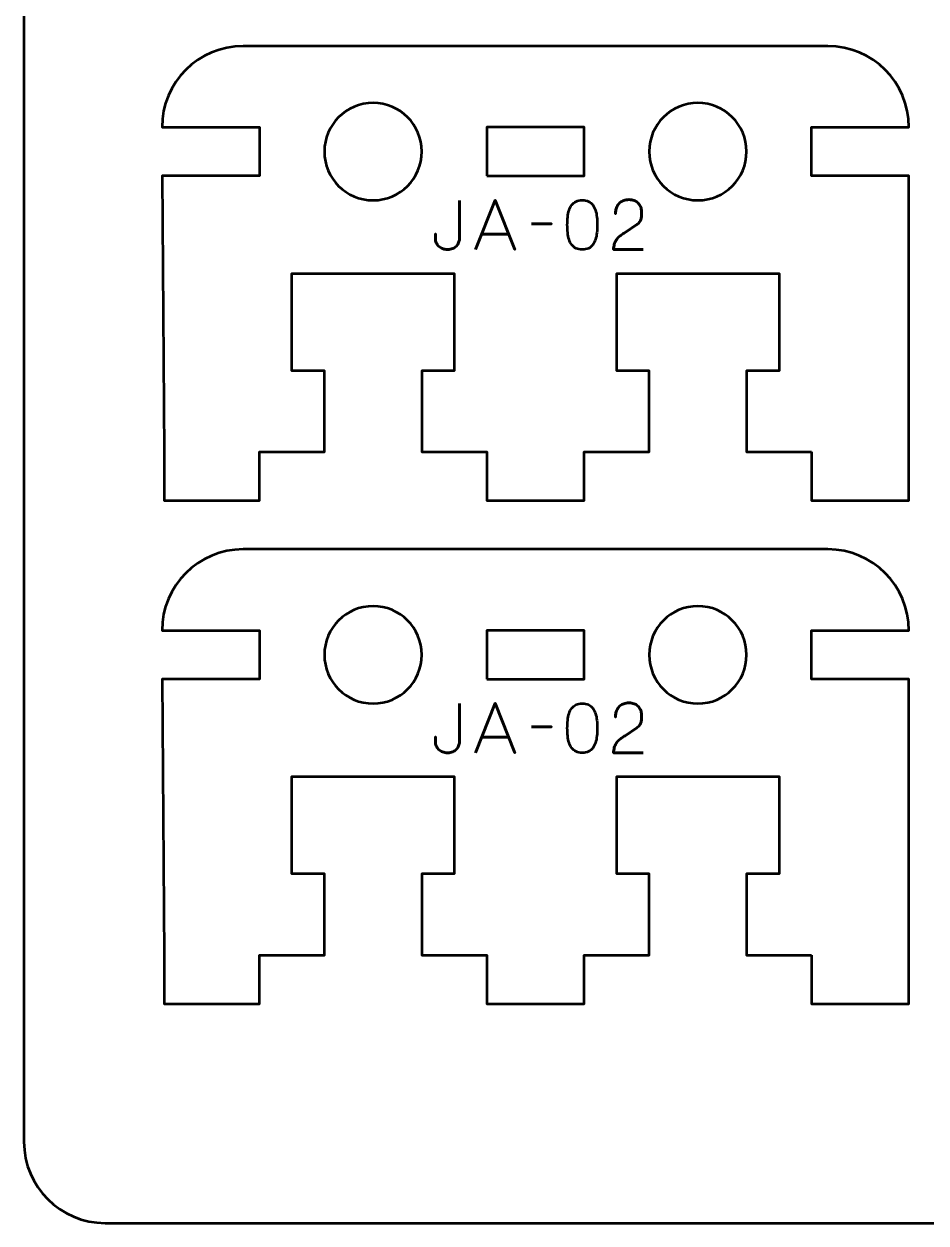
# Model space of a CAD drawing. Header units: centimetres. Extents: x -21 to 0, y -29.7 to 0.
# Drawn here: x -21 to -15.44, y -29.7 to -22.31 of the extents above; entities that cross this region are included whole.
import ezdxf

# ---------------------------------------------------------------- set-up
doc = ezdxf.new("R2010")
doc.units = ezdxf.units.CM
doc.header["$MEASUREMENT"] = 0
doc.layers.add('Layer 1', color=7, linetype='Continuous')

msp = doc.modelspace()

# ---------------------------------------------------------------- linework, layer by layer
at = {"layer": 'Layer 1', "color": 250, "lineweight": 53}
for points in [[(-18.15, -23.25005), (-17.55, -23.25005), (-17.55, -22.95005), (-18.15, -22.95005), (-18.15, -23.25005)], [(-18.15, -26.35005), (-17.55, -26.35005), (-17.55, -26.05005), (-18.15, -26.05005), (-18.15, -26.35005)]]:
    msp.add_lwpolyline(points, close=True, dxfattribs=at)
at = {"layer": 'Layer 1', "color": 22, "lineweight": 53}
msp.add_open_spline([(-21.00003, -29.19995), (-21.00003, -29.19995), (-21.00003, -0.49992), (-21.00003, -0.49992), (-21.00003, -0.49992), (-21.00003, -0.22295), (-20.77694, 0.00004), (-20.49994, 0.00004), (-20.49994, 0.00004), (-20.49994, 0.00004), (-0.50008, 0.00004), (-0.50008, 0.00004), (-0.50008, 0.00004), (-0.22294, 0.00004), (0.00002, -0.22295), (0.00002, -0.49992), (0.00002, -0.49992), (0.00002, -0.49992), (0.00002, -29.19995), (0.00002, -29.19995), (0.00002, -29.19995), (0.00002, -29.47695), (-0.22294, -29.70004), (-0.50008, -29.70004), (-0.50008, -29.70004), (-0.50008, -29.70004), (-20.49994, -29.70004), (-20.49994, -29.70004), (-20.49994, -29.70004), (-20.77694, -29.70004), (-21.00003, -29.47695), (-21.00003, -29.19995)], degree=3, knots=[0, 0, 0, 0, 0.125, 0.125, 0.125, 0.125, 0.25, 0.25, 0.25, 0.25, 0.375, 0.375, 0.375, 0.375, 0.5, 0.5, 0.5, 0.5, 0.625, 0.625, 0.625, 0.625, 0.75, 0.75, 0.75, 0.75, 0.875, 0.875, 0.875, 0.875, 1, 1, 1, 1], dxfattribs=at)
at = {"layer": 'Layer 1', "color": 114, "lineweight": 53}
for points in [[(-16.15, -24.95005), (-16.15, -24.95005), (-16.55, -24.95006), (-16.55, -24.95006), (-16.55, -24.95006), (-16.55, -24.95006), (-16.55, -24.45005), (-16.55, -24.45005), (-16.55, -24.45005), (-16.55, -24.45005), (-16.35, -24.45004), (-16.35, -24.45004), (-16.35, -24.45004), (-16.35, -24.45004), (-16.35, -23.85005), (-16.35, -23.85005), (-16.35, -23.85005), (-16.73333, -23.85005), (-16.96667, -23.85005), (-17.35, -23.85005), (-17.35, -23.85005), (-17.35, -23.85005), (-17.35, -24.45004), (-17.35, -24.45004), (-17.35, -24.45004), (-17.35, -24.45004), (-17.15, -24.45005), (-17.15, -24.45005), (-17.15, -24.45005), (-17.15, -24.45005), (-17.15, -24.95005), (-17.15, -24.95005), (-17.15, -24.95005), (-17.15, -24.95005), (-17.55, -24.95005), (-17.55, -24.95005), (-17.55, -24.95005), (-17.55, -24.95005), (-17.55, -25.25005), (-17.55, -25.25005), (-17.55, -25.25005), (-17.55, -25.25005), (-18.15, -25.25005), (-18.15, -25.25005), (-18.15, -25.25005), (-18.15, -25.25005), (-18.15, -24.95005), (-18.15, -24.95005), (-18.15, -24.95005), (-18.15, -24.95005), (-18.55, -24.95006), (-18.55, -24.95006), (-18.55, -24.95006), (-18.55, -24.95006), (-18.55, -24.45005), (-18.55, -24.45005), (-18.55, -24.45005), (-18.55, -24.45005), (-18.35, -24.45004), (-18.35, -24.45004), (-18.35, -24.45004), (-18.35, -24.45004), (-18.35, -23.85005), (-18.35, -23.85005), (-18.35, -23.85005), (-18.73333, -23.85005), (-18.96667, -23.85005), (-19.35, -23.85005), (-19.35, -23.85005), (-19.35, -23.85005), (-19.35, -24.45004), (-19.35, -24.45004), (-19.35, -24.45004), (-19.35, -24.45004), (-19.15, -24.45005), (-19.15, -24.45005), (-19.15, -24.45005), (-19.15, -24.45005), (-19.15, -24.95005), (-19.15, -24.95005), (-19.15, -24.95005), (-19.15, -24.95005), (-19.55, -24.95005), (-19.55, -24.95005), (-19.55, -24.95005), (-19.55, -24.95005), (-19.55, -25.25005), (-19.55, -25.25005), (-19.55, -25.25005), (-19.55, -25.25005), (-20.1375, -25.25005), (-20.1375, -25.25005), (-20.1375, -25.25005), (-20.1375, -25.25005), (-20.1375, -24.95005), (-20.1375, -24.95005), (-20.1375, -24.95005), (-20.1375, -24.95005), (-20.14812, -23.25005), (-20.14812, -23.25005), (-20.14812, -23.25005), (-20.14812, -23.25005), (-19.55, -23.25005), (-19.55, -23.25005), (-19.55, -23.25005), (-19.55, -23.25005), (-19.55, -22.95005), (-19.55, -22.95005), (-19.55, -22.95005), (-19.55, -22.95005), (-20.15, -22.95005), (-20.15, -22.95005), (-20.15, -22.95005), (-20.15, -22.67396), (-19.92609, -22.45005), (-19.65, -22.45005), (-19.65, -22.45005), (-19.65, -22.45005), (-16.05, -22.45005), (-16.05, -22.45005), (-16.05, -22.45005), (-15.77391, -22.45005), (-15.55, -22.67396), (-15.55, -22.95005), (-15.55, -22.95005), (-15.55, -22.95005), (-16.15, -22.95005), (-16.15, -22.95005), (-16.15, -22.95005), (-16.15, -22.95005), (-16.15, -23.25005), (-16.15, -23.25005), (-16.15, -23.25005), (-16.15, -23.25005), (-15.55, -23.25005), (-15.55, -23.25005), (-15.55, -23.25005), (-15.55, -23.25005), (-15.55, -24.95006), (-15.55, -24.95006), (-15.55, -24.95006), (-15.55, -24.95006), (-15.55, -24.95005), (-15.55, -24.95005), (-15.55, -24.95005), (-15.55, -24.95005), (-15.55, -25.25005), (-15.55, -25.25005), (-15.55, -25.25005), (-15.55, -25.25005), (-16.15, -25.25005), (-16.15, -25.25005), (-16.15, -25.25005), (-16.15, -25.25005), (-16.15, -24.95005), (-16.15, -24.95005)], [(-16.15, -28.05005), (-16.15, -28.05005), (-16.55, -28.05006), (-16.55, -28.05006), (-16.55, -28.05006), (-16.55, -28.05006), (-16.55, -27.55005), (-16.55, -27.55005), (-16.55, -27.55005), (-16.55, -27.55005), (-16.35, -27.55004), (-16.35, -27.55004), (-16.35, -27.55004), (-16.35, -27.55004), (-16.35, -26.95005), (-16.35, -26.95005), (-16.35, -26.95005), (-16.73333, -26.95005), (-16.96667, -26.95005), (-17.35, -26.95005), (-17.35, -26.95005), (-17.35, -26.95005), (-17.35, -27.55004), (-17.35, -27.55004), (-17.35, -27.55004), (-17.35, -27.55004), (-17.15, -27.55005), (-17.15, -27.55005), (-17.15, -27.55005), (-17.15, -27.55005), (-17.15, -28.05005), (-17.15, -28.05005), (-17.15, -28.05005), (-17.15, -28.05005), (-17.55, -28.05005), (-17.55, -28.05005), (-17.55, -28.05005), (-17.55, -28.05005), (-17.55, -28.35005), (-17.55, -28.35005), (-17.55, -28.35005), (-17.55, -28.35005), (-18.15, -28.35005), (-18.15, -28.35005), (-18.15, -28.35005), (-18.15, -28.35005), (-18.15, -28.05005), (-18.15, -28.05005), (-18.15, -28.05005), (-18.15, -28.05005), (-18.55, -28.05006), (-18.55, -28.05006), (-18.55, -28.05006), (-18.55, -28.05006), (-18.55, -27.55005), (-18.55, -27.55005), (-18.55, -27.55005), (-18.55, -27.55005), (-18.35, -27.55004), (-18.35, -27.55004), (-18.35, -27.55004), (-18.35, -27.55004), (-18.35, -26.95005), (-18.35, -26.95005), (-18.35, -26.95005), (-18.73333, -26.95005), (-18.96667, -26.95005), (-19.35, -26.95005), (-19.35, -26.95005), (-19.35, -26.95005), (-19.35, -27.55004), (-19.35, -27.55004), (-19.35, -27.55004), (-19.35, -27.55004), (-19.15, -27.55005), (-19.15, -27.55005), (-19.15, -27.55005), (-19.15, -27.55005), (-19.15, -28.05005), (-19.15, -28.05005), (-19.15, -28.05005), (-19.15, -28.05005), (-19.55, -28.05005), (-19.55, -28.05005), (-19.55, -28.05005), (-19.55, -28.05005), (-19.55, -28.35005), (-19.55, -28.35005), (-19.55, -28.35005), (-19.55, -28.35005), (-20.1375, -28.35005), (-20.1375, -28.35005), (-20.1375, -28.35005), (-20.1375, -28.35005), (-20.1375, -28.05005), (-20.1375, -28.05005), (-20.1375, -28.05005), (-20.1375, -28.05005), (-20.14812, -26.35005), (-20.14812, -26.35005), (-20.14812, -26.35005), (-20.14812, -26.35005), (-19.55, -26.35005), (-19.55, -26.35005), (-19.55, -26.35005), (-19.55, -26.35005), (-19.55, -26.05005), (-19.55, -26.05005), (-19.55, -26.05005), (-19.55, -26.05005), (-20.15, -26.05005), (-20.15, -26.05005), (-20.15, -26.05005), (-20.15, -25.77396), (-19.92609, -25.55005), (-19.65, -25.55005), (-19.65, -25.55005), (-19.65, -25.55005), (-16.05, -25.55005), (-16.05, -25.55005), (-16.05, -25.55005), (-15.77391, -25.55005), (-15.55, -25.77396), (-15.55, -26.05005), (-15.55, -26.05005), (-15.55, -26.05005), (-16.15, -26.05005), (-16.15, -26.05005), (-16.15, -26.05005), (-16.15, -26.05005), (-16.15, -26.35005), (-16.15, -26.35005), (-16.15, -26.35005), (-16.15, -26.35005), (-15.55, -26.35005), (-15.55, -26.35005), (-15.55, -26.35005), (-15.55, -26.35005), (-15.55, -28.05006), (-15.55, -28.05006), (-15.55, -28.05006), (-15.55, -28.05006), (-15.55, -28.05005), (-15.55, -28.05005), (-15.55, -28.05005), (-15.55, -28.05005), (-15.55, -28.35005), (-15.55, -28.35005), (-15.55, -28.35005), (-15.55, -28.35005), (-16.15, -28.35005), (-16.15, -28.35005), (-16.15, -28.35005), (-16.15, -28.35005), (-16.15, -28.05005), (-16.15, -28.05005)]]:
    msp.add_open_spline(points, degree=3, knots=[0, 0, 0, 0, 0.025641, 0.025641, 0.025641, 0.025641, 0.0512821, 0.0512821, 0.0512821, 0.0512821, 0.0769231, 0.0769231, 0.0769231, 0.0769231, 0.1025641, 0.1025641, 0.1025641, 0.1025641, 0.1282051, 0.1282051, 0.1282051, 0.1282051, 0.1538462, 0.1538462, 0.1538462, 0.1538462, 0.1794872, 0.1794872, 0.1794872, 0.1794872, 0.2051282, 0.2051282, 0.2051282, 0.2051282, 0.2307692, 0.2307692, 0.2307692, 0.2307692, 0.2564103, 0.2564103, 0.2564103, 0.2564103, 0.2820513, 0.2820513, 0.2820513, 0.2820513, 0.3076923, 0.3076923, 0.3076923, 0.3076923, 0.3333333, 0.3333333, 0.3333333, 0.3333333, 0.3589744, 0.3589744, 0.3589744, 0.3589744, 0.3846154, 0.3846154, 0.3846154, 0.3846154, 0.4102564, 0.4102564, 0.4102564, 0.4102564, 0.4358974, 0.4358974, 0.4358974, 0.4358974, 0.4615385, 0.4615385, 0.4615385, 0.4615385, 0.4871795, 0.4871795, 0.4871795, 0.4871795, 0.5128205, 0.5128205, 0.5128205, 0.5128205, 0.5384615, 0.5384615, 0.5384615, 0.5384615, 0.5641026, 0.5641026, 0.5641026, 0.5641026, 0.5897436, 0.5897436, 0.5897436, 0.5897436, 0.6153846, 0.6153846, 0.6153846, 0.6153846, 0.6410256, 0.6410256, 0.6410256, 0.6410256, 0.6666667, 0.6666667, 0.6666667, 0.6666667, 0.6923077, 0.6923077, 0.6923077, 0.6923077, 0.7179487, 0.7179487, 0.7179487, 0.7179487, 0.7435897, 0.7435897, 0.7435897, 0.7435897, 0.7692308, 0.7692308, 0.7692308, 0.7692308, 0.7948718, 0.7948718, 0.7948718, 0.7948718, 0.8205128, 0.8205128, 0.8205128, 0.8205128, 0.8461538, 0.8461538, 0.8461538, 0.8461538, 0.8717949, 0.8717949, 0.8717949, 0.8717949, 0.8974359, 0.8974359, 0.8974359, 0.8974359, 0.9230769, 0.9230769, 0.9230769, 0.9230769, 0.9487179, 0.9487179, 0.9487179, 0.9487179, 0.974359, 0.974359, 0.974359, 0.974359, 1, 1, 1, 1], dxfattribs=at)
at = {"layer": 'Layer 1', "color": 250, "lineweight": 53}
for points in [[(-18.55, -23.10005), (-18.55, -23.26571), (-18.68434, -23.40005), (-18.85, -23.40005), (-18.85, -23.40005), (-19.01566, -23.40005), (-19.15, -23.26571), (-19.15, -23.10005), (-19.15, -23.10005), (-19.15, -22.93439), (-19.01566, -22.80005), (-18.85, -22.80005), (-18.85, -22.80005), (-18.68434, -22.80005), (-18.55, -22.93439), (-18.55, -23.10005)], [(-16.55, -23.10005), (-16.55, -23.26571), (-16.68434, -23.40005), (-16.85, -23.40005), (-16.85, -23.40005), (-17.01566, -23.40005), (-17.15, -23.26571), (-17.15, -23.10005), (-17.15, -23.10005), (-17.15, -22.93439), (-17.01566, -22.80005), (-16.85, -22.80005), (-16.85, -22.80005), (-16.68434, -22.80005), (-16.55, -22.93439), (-16.55, -23.10005)], [(-18.55, -26.20005), (-18.55, -26.36571), (-18.68434, -26.50005), (-18.85, -26.50005), (-18.85, -26.50005), (-19.01566, -26.50005), (-19.15, -26.36571), (-19.15, -26.20005), (-19.15, -26.20005), (-19.15, -26.03439), (-19.01566, -25.90005), (-18.85, -25.90005), (-18.85, -25.90005), (-18.68434, -25.90005), (-18.55, -26.03439), (-18.55, -26.20005)], [(-16.55, -26.20005), (-16.55, -26.36571), (-16.68434, -26.50005), (-16.85, -26.50005), (-16.85, -26.50005), (-17.01566, -26.50005), (-17.15, -26.36571), (-17.15, -26.20005), (-17.15, -26.20005), (-17.15, -26.03439), (-17.01566, -25.90005), (-16.85, -25.90005), (-16.85, -25.90005), (-16.68434, -25.90005), (-16.55, -26.03439), (-16.55, -26.20005)]]:
    msp.add_open_spline(points, degree=3, knots=[0, 0, 0, 0, 0.25, 0.25, 0.25, 0.25, 0.5, 0.5, 0.5, 0.5, 0.75, 0.75, 0.75, 0.75, 1, 1, 1, 1], dxfattribs=at)
at = {"layer": 'Layer 1', "color": 30, "lineweight": 53}
for points, knots in [([(-18.3182, -23.4004), (-18.3182, -23.4004), (-18.31862, -23.63747), (-18.31862, -23.63747), (-18.31862, -23.63747), (-18.31862, -23.64516), (-18.32025, -23.65292), (-18.32335, -23.66061), (-18.32335, -23.66061), (-18.32653, -23.66837), (-18.33118, -23.67543), (-18.33732, -23.68192), (-18.33732, -23.68192), (-18.34353, -23.68834), (-18.35108, -23.69356), (-18.36004, -23.69744), (-18.36004, -23.69744), (-18.36907, -23.70139), (-18.37937, -23.70337), (-18.39101, -23.70351), (-18.39101, -23.70351), (-18.40266, -23.70351), (-18.41317, -23.7016), (-18.42248, -23.69786), (-18.42248, -23.69786), (-18.4318, -23.69405), (-18.43977, -23.68897), (-18.44633, -23.68255), (-18.44633, -23.68255), (-18.45296, -23.67613), (-18.45797, -23.66908), (-18.4615, -23.66124), (-18.4615, -23.66124), (-18.46503, -23.65341), (-18.46679, -23.64551), (-18.46679, -23.63747), (-18.46679, -23.63747), (-18.46679, -23.63747), (-18.46679, -23.60614), (-18.46679, -23.60614), (-18.46679, -23.60614), (-18.46679, -23.60614), (-18.46679, -23.63747), (-18.46679, -23.63747), (-18.46679, -23.63747), (-18.46679, -23.64551), (-18.46503, -23.65341), (-18.4615, -23.66124), (-18.4615, -23.66124), (-18.45797, -23.66908), (-18.45296, -23.67613), (-18.44633, -23.68255), (-18.44633, -23.68255), (-18.43977, -23.68897), (-18.4318, -23.69405), (-18.42248, -23.69786), (-18.42248, -23.69786), (-18.41317, -23.7016), (-18.40266, -23.70351), (-18.39101, -23.70351), (-18.39101, -23.70351), (-18.37937, -23.70337), (-18.36907, -23.70139), (-18.36004, -23.69744), (-18.36004, -23.69744), (-18.35108, -23.69356), (-18.34353, -23.68834), (-18.33732, -23.68192), (-18.33732, -23.68192), (-18.33118, -23.67543), (-18.32653, -23.66837), (-18.32335, -23.66061), (-18.32335, -23.66061), (-18.32025, -23.65292), (-18.31862, -23.64516), (-18.31862, -23.63747), (-18.31862, -23.63747), (-18.31862, -23.63747), (-18.3182, -23.4004), (-18.3182, -23.4004)], [0, 0, 0, 0, 0.05, 0.05, 0.05, 0.05, 0.1, 0.1, 0.1, 0.1, 0.15, 0.15, 0.15, 0.15, 0.2, 0.2, 0.2, 0.2, 0.25, 0.25, 0.25, 0.25, 0.3, 0.3, 0.3, 0.3, 0.35, 0.35, 0.35, 0.35, 0.4, 0.4, 0.4, 0.4, 0.45, 0.45, 0.45, 0.45, 0.5, 0.5, 0.5, 0.5, 0.55, 0.55, 0.55, 0.55, 0.6, 0.6, 0.6, 0.6, 0.65, 0.65, 0.65, 0.65, 0.7, 0.7, 0.7, 0.7, 0.75, 0.75, 0.75, 0.75, 0.8, 0.8, 0.8, 0.8, 0.85, 0.85, 0.85, 0.85, 0.9, 0.9, 0.9, 0.9, 0.95, 0.95, 0.95, 0.95, 1, 1, 1, 1]), ([(-18.21999, -23.70393), (-18.21999, -23.70393), (-18.09892, -23.39871), (-18.09892, -23.39871), (-18.09892, -23.39871), (-18.09892, -23.39871), (-17.97742, -23.70393), (-17.97742, -23.70393), (-17.97742, -23.70393), (-17.97742, -23.70393), (-18.09892, -23.39871), (-18.09892, -23.39871), (-18.09892, -23.39871), (-18.09892, -23.39871), (-18.21999, -23.70393), (-18.21999, -23.70393)], [0, 0, 0, 0, 0.25, 0.25, 0.25, 0.25, 0.5, 0.5, 0.5, 0.5, 0.75, 0.75, 0.75, 0.75, 1, 1, 1, 1]), ([(-17.56171, -23.70393), (-17.5469, -23.70386), (-17.53413, -23.70125), (-17.52347, -23.69617), (-17.52347, -23.69617), (-17.51289, -23.69109), (-17.50407, -23.68382), (-17.49702, -23.67458), (-17.49702, -23.67458), (-17.49003, -23.66527), (-17.48453, -23.65426), (-17.48044, -23.64156), (-17.48044, -23.64156), (-17.47641, -23.62886), (-17.47352, -23.61496), (-17.4719, -23.59972), (-17.4719, -23.59972), (-17.4702, -23.58448), (-17.46936, -23.56846), (-17.46943, -23.55153), (-17.46943, -23.55153), (-17.46936, -23.53467), (-17.4702, -23.51865), (-17.4719, -23.50348), (-17.4719, -23.50348), (-17.47352, -23.48831), (-17.47641, -23.47434), (-17.48044, -23.46164), (-17.48044, -23.46164), (-17.48453, -23.44901), (-17.49003, -23.43801), (-17.49702, -23.42862), (-17.49702, -23.42862), (-17.50407, -23.41931), (-17.51289, -23.41204), (-17.52347, -23.40696), (-17.52347, -23.40696), (-17.53413, -23.40181), (-17.5469, -23.3992), (-17.56171, -23.39913), (-17.56171, -23.39913), (-17.57653, -23.3992), (-17.5893, -23.40181), (-17.59996, -23.40696), (-17.59996, -23.40696), (-17.61054, -23.41204), (-17.61936, -23.41931), (-17.62641, -23.42862), (-17.62641, -23.42862), (-17.6334, -23.43801), (-17.6389, -23.44901), (-17.64299, -23.46164), (-17.64299, -23.46164), (-17.64702, -23.47434), (-17.64991, -23.48831), (-17.65153, -23.50348), (-17.65153, -23.50348), (-17.65322, -23.51865), (-17.65407, -23.53467), (-17.654, -23.55153), (-17.654, -23.55153), (-17.65407, -23.56846), (-17.65322, -23.58448), (-17.65153, -23.59972), (-17.65153, -23.59972), (-17.64991, -23.61496), (-17.64702, -23.62886), (-17.64299, -23.64156), (-17.64299, -23.64156), (-17.6389, -23.65426), (-17.6334, -23.66527), (-17.62641, -23.67458), (-17.62641, -23.67458), (-17.61936, -23.68382), (-17.61054, -23.69109), (-17.59996, -23.69617), (-17.59996, -23.69617), (-17.5893, -23.70125), (-17.57653, -23.70386), (-17.56171, -23.70393)], [0, 0, 0, 0, 0.05, 0.05, 0.05, 0.05, 0.1, 0.1, 0.1, 0.1, 0.15, 0.15, 0.15, 0.15, 0.2, 0.2, 0.2, 0.2, 0.25, 0.25, 0.25, 0.25, 0.3, 0.3, 0.3, 0.3, 0.35, 0.35, 0.35, 0.35, 0.4, 0.4, 0.4, 0.4, 0.45, 0.45, 0.45, 0.45, 0.5, 0.5, 0.5, 0.5, 0.55, 0.55, 0.55, 0.55, 0.6, 0.6, 0.6, 0.6, 0.65, 0.65, 0.65, 0.65, 0.7, 0.7, 0.7, 0.7, 0.75, 0.75, 0.75, 0.75, 0.8, 0.8, 0.8, 0.8, 0.85, 0.85, 0.85, 0.85, 0.9, 0.9, 0.9, 0.9, 0.95, 0.95, 0.95, 0.95, 1, 1, 1, 1]), ([(-17.56171, -23.70393), (-17.5469, -23.70386), (-17.53413, -23.70125), (-17.52347, -23.69617), (-17.52347, -23.69617), (-17.51289, -23.69109), (-17.50407, -23.68382), (-17.49702, -23.67458), (-17.49702, -23.67458), (-17.49003, -23.66527), (-17.48453, -23.65426), (-17.48044, -23.64156), (-17.48044, -23.64156), (-17.47641, -23.62886), (-17.47352, -23.61496), (-17.4719, -23.59972), (-17.4719, -23.59972), (-17.4702, -23.58448), (-17.46936, -23.56846), (-17.46943, -23.55153), (-17.46943, -23.55153), (-17.46936, -23.53467), (-17.4702, -23.51865), (-17.4719, -23.50348), (-17.4719, -23.50348), (-17.47352, -23.48831), (-17.47641, -23.47434), (-17.48044, -23.46164), (-17.48044, -23.46164), (-17.48453, -23.44901), (-17.49003, -23.43801), (-17.49702, -23.42862), (-17.49702, -23.42862), (-17.50407, -23.41931), (-17.51289, -23.41204), (-17.52347, -23.40696), (-17.52347, -23.40696), (-17.53413, -23.40181), (-17.5469, -23.3992), (-17.56171, -23.39913), (-17.56171, -23.39913), (-17.57653, -23.3992), (-17.5893, -23.40181), (-17.59996, -23.40696), (-17.59996, -23.40696), (-17.61054, -23.41204), (-17.61936, -23.41931), (-17.62641, -23.42862), (-17.62641, -23.42862), (-17.6334, -23.43801), (-17.6389, -23.44901), (-17.64299, -23.46164), (-17.64299, -23.46164), (-17.64702, -23.47434), (-17.64991, -23.48831), (-17.65153, -23.50348), (-17.65153, -23.50348), (-17.65322, -23.51865), (-17.65407, -23.53467), (-17.654, -23.55153), (-17.654, -23.55153), (-17.65407, -23.56846), (-17.65322, -23.58448), (-17.65153, -23.59972), (-17.65153, -23.59972), (-17.64991, -23.61496), (-17.64702, -23.62886), (-17.64299, -23.64156), (-17.64299, -23.64156), (-17.6389, -23.65426), (-17.6334, -23.66527), (-17.62641, -23.67458), (-17.62641, -23.67458), (-17.61936, -23.68382), (-17.61054, -23.69109), (-17.59996, -23.69617), (-17.59996, -23.69617), (-17.5893, -23.70125), (-17.57653, -23.70386), (-17.56171, -23.70393)], [0, 0, 0, 0, 0.05, 0.05, 0.05, 0.05, 0.1, 0.1, 0.1, 0.1, 0.15, 0.15, 0.15, 0.15, 0.2, 0.2, 0.2, 0.2, 0.25, 0.25, 0.25, 0.25, 0.3, 0.3, 0.3, 0.3, 0.35, 0.35, 0.35, 0.35, 0.4, 0.4, 0.4, 0.4, 0.45, 0.45, 0.45, 0.45, 0.5, 0.5, 0.5, 0.5, 0.55, 0.55, 0.55, 0.55, 0.6, 0.6, 0.6, 0.6, 0.65, 0.65, 0.65, 0.65, 0.7, 0.7, 0.7, 0.7, 0.75, 0.75, 0.75, 0.75, 0.8, 0.8, 0.8, 0.8, 0.85, 0.85, 0.85, 0.85, 0.9, 0.9, 0.9, 0.9, 0.95, 0.95, 0.95, 0.95, 1, 1, 1, 1]), ([(-17.18749, -23.70393), (-17.18749, -23.70393), (-17.3691, -23.70393), (-17.3691, -23.70393), (-17.3691, -23.70393), (-17.36875, -23.69165), (-17.3672, -23.68079), (-17.36458, -23.67147), (-17.36458, -23.67147), (-17.3619, -23.66216), (-17.35831, -23.65398), (-17.35386, -23.64692), (-17.35386, -23.64692), (-17.34934, -23.63987), (-17.34419, -23.63359), (-17.33834, -23.62808), (-17.33834, -23.62808), (-17.33248, -23.62251), (-17.3262, -23.61743), (-17.31943, -23.61263), (-17.31943, -23.61263), (-17.31266, -23.6079), (-17.30567, -23.60318), (-17.2984, -23.59852), (-17.2984, -23.59852), (-17.2984, -23.59852), (-17.22601, -23.55026), (-17.22601, -23.55026), (-17.22601, -23.55026), (-17.21861, -23.54504), (-17.21282, -23.53933), (-17.20873, -23.53319), (-17.20873, -23.53319), (-17.20457, -23.52705), (-17.20167, -23.52056), (-17.19991, -23.51371), (-17.19991, -23.51371), (-17.19822, -23.50694), (-17.19716, -23.49996), (-17.19681, -23.4929), (-17.19681, -23.4929), (-17.19645, -23.48577), (-17.19631, -23.47865), (-17.19638, -23.47152), (-17.19638, -23.47152), (-17.19638, -23.46567), (-17.19716, -23.45939), (-17.19871, -23.45261), (-17.19871, -23.45261), (-17.20033, -23.44591), (-17.20287, -23.43921), (-17.20647, -23.43258), (-17.20647, -23.43258), (-17.21007, -23.42594), (-17.21487, -23.41988), (-17.22086, -23.41437), (-17.22086, -23.41437), (-17.22686, -23.40894), (-17.23427, -23.40457), (-17.24309, -23.40125), (-17.24309, -23.40125), (-17.25191, -23.39793), (-17.26228, -23.39624), (-17.27427, -23.39617), (-17.27427, -23.39617), (-17.28634, -23.39624), (-17.29699, -23.39793), (-17.30617, -23.40118), (-17.30617, -23.40118), (-17.31534, -23.40442), (-17.32317, -23.40894), (-17.32966, -23.41465), (-17.32966, -23.41465), (-17.33615, -23.42037), (-17.34137, -23.427), (-17.34546, -23.43441), (-17.34546, -23.43441), (-17.34956, -23.44182), (-17.35252, -23.44972), (-17.35442, -23.45805), (-17.35442, -23.45805), (-17.35633, -23.46637), (-17.35725, -23.47484), (-17.35725, -23.48338), (-17.35725, -23.48338), (-17.35725, -23.47484), (-17.35633, -23.46637), (-17.35442, -23.45805), (-17.35442, -23.45805), (-17.35252, -23.44972), (-17.34956, -23.44182), (-17.34546, -23.43441), (-17.34546, -23.43441), (-17.34137, -23.427), (-17.33615, -23.42037), (-17.32966, -23.41465), (-17.32966, -23.41465), (-17.32317, -23.40894), (-17.31534, -23.40442), (-17.30617, -23.40118), (-17.30617, -23.40118), (-17.29699, -23.39793), (-17.28634, -23.39624), (-17.27427, -23.39617), (-17.27427, -23.39617), (-17.26228, -23.39624), (-17.25191, -23.39793), (-17.24309, -23.40125), (-17.24309, -23.40125), (-17.23427, -23.40457), (-17.22686, -23.40894), (-17.22086, -23.41437), (-17.22086, -23.41437), (-17.21487, -23.41988), (-17.21007, -23.42594), (-17.20647, -23.43258), (-17.20647, -23.43258), (-17.20287, -23.43921), (-17.20033, -23.44591), (-17.19871, -23.45261), (-17.19871, -23.45261), (-17.19716, -23.45939), (-17.19638, -23.46567), (-17.19638, -23.47152), (-17.19638, -23.47152), (-17.19631, -23.47865), (-17.19645, -23.48577), (-17.19681, -23.4929), (-17.19681, -23.4929), (-17.19716, -23.49996), (-17.19822, -23.50694), (-17.19991, -23.51371), (-17.19991, -23.51371), (-17.20167, -23.52056), (-17.20457, -23.52705), (-17.20873, -23.53319), (-17.20873, -23.53319), (-17.21282, -23.53933), (-17.21861, -23.54504), (-17.22601, -23.55026), (-17.22601, -23.55026), (-17.22601, -23.55026), (-17.2984, -23.59852), (-17.2984, -23.59852), (-17.2984, -23.59852), (-17.30567, -23.60318), (-17.31266, -23.6079), (-17.31943, -23.61263), (-17.31943, -23.61263), (-17.3262, -23.61743), (-17.33248, -23.62251), (-17.33834, -23.62808), (-17.33834, -23.62808), (-17.34419, -23.63359), (-17.34934, -23.63987), (-17.35386, -23.64692), (-17.35386, -23.64692), (-17.35831, -23.65398), (-17.3619, -23.66216), (-17.36458, -23.67147), (-17.36458, -23.67147), (-17.3672, -23.68079), (-17.36875, -23.69165), (-17.3691, -23.70393), (-17.3691, -23.70393), (-17.3691, -23.70393), (-17.18749, -23.70393), (-17.18749, -23.70393)], [0, 0, 0, 0, 0.0238095, 0.0238095, 0.0238095, 0.0238095, 0.047619, 0.047619, 0.047619, 0.047619, 0.0714286, 0.0714286, 0.0714286, 0.0714286, 0.0952381, 0.0952381, 0.0952381, 0.0952381, 0.1190476, 0.1190476, 0.1190476, 0.1190476, 0.1428571, 0.1428571, 0.1428571, 0.1428571, 0.1666667, 0.1666667, 0.1666667, 0.1666667, 0.1904762, 0.1904762, 0.1904762, 0.1904762, 0.2142857, 0.2142857, 0.2142857, 0.2142857, 0.2380952, 0.2380952, 0.2380952, 0.2380952, 0.2619048, 0.2619048, 0.2619048, 0.2619048, 0.2857143, 0.2857143, 0.2857143, 0.2857143, 0.3095238, 0.3095238, 0.3095238, 0.3095238, 0.3333333, 0.3333333, 0.3333333, 0.3333333, 0.3571429, 0.3571429, 0.3571429, 0.3571429, 0.3809524, 0.3809524, 0.3809524, 0.3809524, 0.4047619, 0.4047619, 0.4047619, 0.4047619, 0.4285714, 0.4285714, 0.4285714, 0.4285714, 0.452381, 0.452381, 0.452381, 0.452381, 0.4761905, 0.4761905, 0.4761905, 0.4761905, 0.5, 0.5, 0.5, 0.5, 0.5238095, 0.5238095, 0.5238095, 0.5238095, 0.547619, 0.547619, 0.547619, 0.547619, 0.5714286, 0.5714286, 0.5714286, 0.5714286, 0.5952381, 0.5952381, 0.5952381, 0.5952381, 0.6190476, 0.6190476, 0.6190476, 0.6190476, 0.6428571, 0.6428571, 0.6428571, 0.6428571, 0.6666667, 0.6666667, 0.6666667, 0.6666667, 0.6904762, 0.6904762, 0.6904762, 0.6904762, 0.7142857, 0.7142857, 0.7142857, 0.7142857, 0.7380952, 0.7380952, 0.7380952, 0.7380952, 0.7619048, 0.7619048, 0.7619048, 0.7619048, 0.7857143, 0.7857143, 0.7857143, 0.7857143, 0.8095238, 0.8095238, 0.8095238, 0.8095238, 0.8333333, 0.8333333, 0.8333333, 0.8333333, 0.8571429, 0.8571429, 0.8571429, 0.8571429, 0.8809524, 0.8809524, 0.8809524, 0.8809524, 0.9047619, 0.9047619, 0.9047619, 0.9047619, 0.9285714, 0.9285714, 0.9285714, 0.9285714, 0.952381, 0.952381, 0.952381, 0.952381, 0.9761905, 0.9761905, 0.9761905, 0.9761905, 1, 1, 1, 1]), ([(-17.87413, -23.54433), (-17.87413, -23.54433), (-17.75094, -23.54433), (-17.75094, -23.54433), (-17.75094, -23.54433), (-17.75094, -23.54433), (-17.87413, -23.54433), (-17.87413, -23.54433)], [0, 0, 0, 0, 0.5, 0.5, 0.5, 0.5, 1, 1, 1, 1]), ([(-18.18189, -23.60783), (-18.18189, -23.60783), (-18.01595, -23.60783), (-18.01595, -23.60783), (-18.01595, -23.60783), (-18.01595, -23.60783), (-18.18189, -23.60783), (-18.18189, -23.60783)], [0, 0, 0, 0, 0.5, 0.5, 0.5, 0.5, 1, 1, 1, 1]), ([(-18.3182, -26.5004), (-18.3182, -26.5004), (-18.31862, -26.73747), (-18.31862, -26.73747), (-18.31862, -26.73747), (-18.31862, -26.74516), (-18.32025, -26.75292), (-18.32335, -26.76061), (-18.32335, -26.76061), (-18.32653, -26.76837), (-18.33118, -26.77543), (-18.33732, -26.78192), (-18.33732, -26.78192), (-18.34353, -26.78834), (-18.35108, -26.79356), (-18.36004, -26.79744), (-18.36004, -26.79744), (-18.36907, -26.80139), (-18.37937, -26.80337), (-18.39101, -26.80351), (-18.39101, -26.80351), (-18.40266, -26.80351), (-18.41317, -26.8016), (-18.42248, -26.79786), (-18.42248, -26.79786), (-18.4318, -26.79405), (-18.43977, -26.78897), (-18.44633, -26.78255), (-18.44633, -26.78255), (-18.45296, -26.77613), (-18.45797, -26.76908), (-18.4615, -26.76124), (-18.4615, -26.76124), (-18.46503, -26.75341), (-18.46679, -26.74551), (-18.46679, -26.73747), (-18.46679, -26.73747), (-18.46679, -26.73747), (-18.46679, -26.70614), (-18.46679, -26.70614), (-18.46679, -26.70614), (-18.46679, -26.70614), (-18.46679, -26.73747), (-18.46679, -26.73747), (-18.46679, -26.73747), (-18.46679, -26.74551), (-18.46503, -26.75341), (-18.4615, -26.76124), (-18.4615, -26.76124), (-18.45797, -26.76908), (-18.45296, -26.77613), (-18.44633, -26.78255), (-18.44633, -26.78255), (-18.43977, -26.78897), (-18.4318, -26.79405), (-18.42248, -26.79786), (-18.42248, -26.79786), (-18.41317, -26.8016), (-18.40266, -26.80351), (-18.39101, -26.80351), (-18.39101, -26.80351), (-18.37937, -26.80337), (-18.36907, -26.80139), (-18.36004, -26.79744), (-18.36004, -26.79744), (-18.35108, -26.79356), (-18.34353, -26.78834), (-18.33732, -26.78192), (-18.33732, -26.78192), (-18.33118, -26.77543), (-18.32653, -26.76837), (-18.32335, -26.76061), (-18.32335, -26.76061), (-18.32025, -26.75292), (-18.31862, -26.74516), (-18.31862, -26.73747), (-18.31862, -26.73747), (-18.31862, -26.73747), (-18.3182, -26.5004), (-18.3182, -26.5004)], [0, 0, 0, 0, 0.05, 0.05, 0.05, 0.05, 0.1, 0.1, 0.1, 0.1, 0.15, 0.15, 0.15, 0.15, 0.2, 0.2, 0.2, 0.2, 0.25, 0.25, 0.25, 0.25, 0.3, 0.3, 0.3, 0.3, 0.35, 0.35, 0.35, 0.35, 0.4, 0.4, 0.4, 0.4, 0.45, 0.45, 0.45, 0.45, 0.5, 0.5, 0.5, 0.5, 0.55, 0.55, 0.55, 0.55, 0.6, 0.6, 0.6, 0.6, 0.65, 0.65, 0.65, 0.65, 0.7, 0.7, 0.7, 0.7, 0.75, 0.75, 0.75, 0.75, 0.8, 0.8, 0.8, 0.8, 0.85, 0.85, 0.85, 0.85, 0.9, 0.9, 0.9, 0.9, 0.95, 0.95, 0.95, 0.95, 1, 1, 1, 1]), ([(-18.21999, -26.80393), (-18.21999, -26.80393), (-18.09892, -26.49871), (-18.09892, -26.49871), (-18.09892, -26.49871), (-18.09892, -26.49871), (-17.97742, -26.80393), (-17.97742, -26.80393), (-17.97742, -26.80393), (-17.97742, -26.80393), (-18.09892, -26.49871), (-18.09892, -26.49871), (-18.09892, -26.49871), (-18.09892, -26.49871), (-18.21999, -26.80393), (-18.21999, -26.80393)], [0, 0, 0, 0, 0.25, 0.25, 0.25, 0.25, 0.5, 0.5, 0.5, 0.5, 0.75, 0.75, 0.75, 0.75, 1, 1, 1, 1]), ([(-17.56171, -26.80393), (-17.5469, -26.80386), (-17.53413, -26.80125), (-17.52347, -26.79617), (-17.52347, -26.79617), (-17.51289, -26.79109), (-17.50407, -26.78382), (-17.49702, -26.77458), (-17.49702, -26.77458), (-17.49003, -26.76527), (-17.48453, -26.75426), (-17.48044, -26.74156), (-17.48044, -26.74156), (-17.47641, -26.72886), (-17.47352, -26.71496), (-17.4719, -26.69972), (-17.4719, -26.69972), (-17.4702, -26.68448), (-17.46936, -26.66846), (-17.46943, -26.65153), (-17.46943, -26.65153), (-17.46936, -26.63467), (-17.4702, -26.61865), (-17.4719, -26.60348), (-17.4719, -26.60348), (-17.47352, -26.58831), (-17.47641, -26.57434), (-17.48044, -26.56164), (-17.48044, -26.56164), (-17.48453, -26.54901), (-17.49003, -26.53801), (-17.49702, -26.52862), (-17.49702, -26.52862), (-17.50407, -26.51931), (-17.51289, -26.51204), (-17.52347, -26.50696), (-17.52347, -26.50696), (-17.53413, -26.50181), (-17.5469, -26.4992), (-17.56171, -26.49913), (-17.56171, -26.49913), (-17.57653, -26.4992), (-17.5893, -26.50181), (-17.59996, -26.50696), (-17.59996, -26.50696), (-17.61054, -26.51204), (-17.61936, -26.51931), (-17.62641, -26.52862), (-17.62641, -26.52862), (-17.6334, -26.53801), (-17.6389, -26.54901), (-17.64299, -26.56164), (-17.64299, -26.56164), (-17.64702, -26.57434), (-17.64991, -26.58831), (-17.65153, -26.60348), (-17.65153, -26.60348), (-17.65322, -26.61865), (-17.65407, -26.63467), (-17.654, -26.65153), (-17.654, -26.65153), (-17.65407, -26.66846), (-17.65322, -26.68448), (-17.65153, -26.69972), (-17.65153, -26.69972), (-17.64991, -26.71496), (-17.64702, -26.72886), (-17.64299, -26.74156), (-17.64299, -26.74156), (-17.6389, -26.75426), (-17.6334, -26.76527), (-17.62641, -26.77458), (-17.62641, -26.77458), (-17.61936, -26.78382), (-17.61054, -26.79109), (-17.59996, -26.79617), (-17.59996, -26.79617), (-17.5893, -26.80125), (-17.57653, -26.80386), (-17.56171, -26.80393)], [0, 0, 0, 0, 0.05, 0.05, 0.05, 0.05, 0.1, 0.1, 0.1, 0.1, 0.15, 0.15, 0.15, 0.15, 0.2, 0.2, 0.2, 0.2, 0.25, 0.25, 0.25, 0.25, 0.3, 0.3, 0.3, 0.3, 0.35, 0.35, 0.35, 0.35, 0.4, 0.4, 0.4, 0.4, 0.45, 0.45, 0.45, 0.45, 0.5, 0.5, 0.5, 0.5, 0.55, 0.55, 0.55, 0.55, 0.6, 0.6, 0.6, 0.6, 0.65, 0.65, 0.65, 0.65, 0.7, 0.7, 0.7, 0.7, 0.75, 0.75, 0.75, 0.75, 0.8, 0.8, 0.8, 0.8, 0.85, 0.85, 0.85, 0.85, 0.9, 0.9, 0.9, 0.9, 0.95, 0.95, 0.95, 0.95, 1, 1, 1, 1]), ([(-17.56171, -26.80393), (-17.5469, -26.80386), (-17.53413, -26.80125), (-17.52347, -26.79617), (-17.52347, -26.79617), (-17.51289, -26.79109), (-17.50407, -26.78382), (-17.49702, -26.77458), (-17.49702, -26.77458), (-17.49003, -26.76527), (-17.48453, -26.75426), (-17.48044, -26.74156), (-17.48044, -26.74156), (-17.47641, -26.72886), (-17.47352, -26.71496), (-17.4719, -26.69972), (-17.4719, -26.69972), (-17.4702, -26.68448), (-17.46936, -26.66846), (-17.46943, -26.65153), (-17.46943, -26.65153), (-17.46936, -26.63467), (-17.4702, -26.61865), (-17.4719, -26.60348), (-17.4719, -26.60348), (-17.47352, -26.58831), (-17.47641, -26.57434), (-17.48044, -26.56164), (-17.48044, -26.56164), (-17.48453, -26.54901), (-17.49003, -26.53801), (-17.49702, -26.52862), (-17.49702, -26.52862), (-17.50407, -26.51931), (-17.51289, -26.51204), (-17.52347, -26.50696), (-17.52347, -26.50696), (-17.53413, -26.50181), (-17.5469, -26.4992), (-17.56171, -26.49913), (-17.56171, -26.49913), (-17.57653, -26.4992), (-17.5893, -26.50181), (-17.59996, -26.50696), (-17.59996, -26.50696), (-17.61054, -26.51204), (-17.61936, -26.51931), (-17.62641, -26.52862), (-17.62641, -26.52862), (-17.6334, -26.53801), (-17.6389, -26.54901), (-17.64299, -26.56164), (-17.64299, -26.56164), (-17.64702, -26.57434), (-17.64991, -26.58831), (-17.65153, -26.60348), (-17.65153, -26.60348), (-17.65322, -26.61865), (-17.65407, -26.63467), (-17.654, -26.65153), (-17.654, -26.65153), (-17.65407, -26.66846), (-17.65322, -26.68448), (-17.65153, -26.69972), (-17.65153, -26.69972), (-17.64991, -26.71496), (-17.64702, -26.72886), (-17.64299, -26.74156), (-17.64299, -26.74156), (-17.6389, -26.75426), (-17.6334, -26.76527), (-17.62641, -26.77458), (-17.62641, -26.77458), (-17.61936, -26.78382), (-17.61054, -26.79109), (-17.59996, -26.79617), (-17.59996, -26.79617), (-17.5893, -26.80125), (-17.57653, -26.80386), (-17.56171, -26.80393)], [0, 0, 0, 0, 0.05, 0.05, 0.05, 0.05, 0.1, 0.1, 0.1, 0.1, 0.15, 0.15, 0.15, 0.15, 0.2, 0.2, 0.2, 0.2, 0.25, 0.25, 0.25, 0.25, 0.3, 0.3, 0.3, 0.3, 0.35, 0.35, 0.35, 0.35, 0.4, 0.4, 0.4, 0.4, 0.45, 0.45, 0.45, 0.45, 0.5, 0.5, 0.5, 0.5, 0.55, 0.55, 0.55, 0.55, 0.6, 0.6, 0.6, 0.6, 0.65, 0.65, 0.65, 0.65, 0.7, 0.7, 0.7, 0.7, 0.75, 0.75, 0.75, 0.75, 0.8, 0.8, 0.8, 0.8, 0.85, 0.85, 0.85, 0.85, 0.9, 0.9, 0.9, 0.9, 0.95, 0.95, 0.95, 0.95, 1, 1, 1, 1]), ([(-17.18749, -26.80393), (-17.18749, -26.80393), (-17.3691, -26.80393), (-17.3691, -26.80393), (-17.3691, -26.80393), (-17.36875, -26.79165), (-17.3672, -26.78079), (-17.36458, -26.77147), (-17.36458, -26.77147), (-17.3619, -26.76216), (-17.35831, -26.75398), (-17.35386, -26.74692), (-17.35386, -26.74692), (-17.34934, -26.73987), (-17.34419, -26.73359), (-17.33834, -26.72808), (-17.33834, -26.72808), (-17.33248, -26.72251), (-17.3262, -26.71743), (-17.31943, -26.71263), (-17.31943, -26.71263), (-17.31266, -26.7079), (-17.30567, -26.70318), (-17.2984, -26.69852), (-17.2984, -26.69852), (-17.2984, -26.69852), (-17.22601, -26.65026), (-17.22601, -26.65026), (-17.22601, -26.65026), (-17.21861, -26.64504), (-17.21282, -26.63933), (-17.20873, -26.63319), (-17.20873, -26.63319), (-17.20457, -26.62705), (-17.20167, -26.62056), (-17.19991, -26.61371), (-17.19991, -26.61371), (-17.19822, -26.60694), (-17.19716, -26.59996), (-17.19681, -26.5929), (-17.19681, -26.5929), (-17.19645, -26.58577), (-17.19631, -26.57865), (-17.19638, -26.57152), (-17.19638, -26.57152), (-17.19638, -26.56567), (-17.19716, -26.55939), (-17.19871, -26.55261), (-17.19871, -26.55261), (-17.20033, -26.54591), (-17.20287, -26.53921), (-17.20647, -26.53258), (-17.20647, -26.53258), (-17.21007, -26.52594), (-17.21487, -26.51988), (-17.22086, -26.51437), (-17.22086, -26.51437), (-17.22686, -26.50894), (-17.23427, -26.50457), (-17.24309, -26.50125), (-17.24309, -26.50125), (-17.25191, -26.49793), (-17.26228, -26.49624), (-17.27427, -26.49617), (-17.27427, -26.49617), (-17.28634, -26.49624), (-17.29699, -26.49793), (-17.30617, -26.50118), (-17.30617, -26.50118), (-17.31534, -26.50442), (-17.32317, -26.50894), (-17.32966, -26.51465), (-17.32966, -26.51465), (-17.33615, -26.52037), (-17.34137, -26.527), (-17.34546, -26.53441), (-17.34546, -26.53441), (-17.34956, -26.54182), (-17.35252, -26.54972), (-17.35442, -26.55805), (-17.35442, -26.55805), (-17.35633, -26.56637), (-17.35725, -26.57484), (-17.35725, -26.58338), (-17.35725, -26.58338), (-17.35725, -26.57484), (-17.35633, -26.56637), (-17.35442, -26.55805), (-17.35442, -26.55805), (-17.35252, -26.54972), (-17.34956, -26.54182), (-17.34546, -26.53441), (-17.34546, -26.53441), (-17.34137, -26.527), (-17.33615, -26.52037), (-17.32966, -26.51465), (-17.32966, -26.51465), (-17.32317, -26.50894), (-17.31534, -26.50442), (-17.30617, -26.50118), (-17.30617, -26.50118), (-17.29699, -26.49793), (-17.28634, -26.49624), (-17.27427, -26.49617), (-17.27427, -26.49617), (-17.26228, -26.49624), (-17.25191, -26.49793), (-17.24309, -26.50125), (-17.24309, -26.50125), (-17.23427, -26.50457), (-17.22686, -26.50894), (-17.22086, -26.51437), (-17.22086, -26.51437), (-17.21487, -26.51988), (-17.21007, -26.52594), (-17.20647, -26.53258), (-17.20647, -26.53258), (-17.20287, -26.53921), (-17.20033, -26.54591), (-17.19871, -26.55261), (-17.19871, -26.55261), (-17.19716, -26.55939), (-17.19638, -26.56567), (-17.19638, -26.57152), (-17.19638, -26.57152), (-17.19631, -26.57865), (-17.19645, -26.58577), (-17.19681, -26.5929), (-17.19681, -26.5929), (-17.19716, -26.59996), (-17.19822, -26.60694), (-17.19991, -26.61371), (-17.19991, -26.61371), (-17.20167, -26.62056), (-17.20457, -26.62705), (-17.20873, -26.63319), (-17.20873, -26.63319), (-17.21282, -26.63933), (-17.21861, -26.64504), (-17.22601, -26.65026), (-17.22601, -26.65026), (-17.22601, -26.65026), (-17.2984, -26.69852), (-17.2984, -26.69852), (-17.2984, -26.69852), (-17.30567, -26.70318), (-17.31266, -26.7079), (-17.31943, -26.71263), (-17.31943, -26.71263), (-17.3262, -26.71743), (-17.33248, -26.72251), (-17.33834, -26.72808), (-17.33834, -26.72808), (-17.34419, -26.73359), (-17.34934, -26.73987), (-17.35386, -26.74692), (-17.35386, -26.74692), (-17.35831, -26.75398), (-17.3619, -26.76216), (-17.36458, -26.77147), (-17.36458, -26.77147), (-17.3672, -26.78079), (-17.36875, -26.79165), (-17.3691, -26.80393), (-17.3691, -26.80393), (-17.3691, -26.80393), (-17.18749, -26.80393), (-17.18749, -26.80393)], [0, 0, 0, 0, 0.0238095, 0.0238095, 0.0238095, 0.0238095, 0.047619, 0.047619, 0.047619, 0.047619, 0.0714286, 0.0714286, 0.0714286, 0.0714286, 0.0952381, 0.0952381, 0.0952381, 0.0952381, 0.1190476, 0.1190476, 0.1190476, 0.1190476, 0.1428571, 0.1428571, 0.1428571, 0.1428571, 0.1666667, 0.1666667, 0.1666667, 0.1666667, 0.1904762, 0.1904762, 0.1904762, 0.1904762, 0.2142857, 0.2142857, 0.2142857, 0.2142857, 0.2380952, 0.2380952, 0.2380952, 0.2380952, 0.2619048, 0.2619048, 0.2619048, 0.2619048, 0.2857143, 0.2857143, 0.2857143, 0.2857143, 0.3095238, 0.3095238, 0.3095238, 0.3095238, 0.3333333, 0.3333333, 0.3333333, 0.3333333, 0.3571429, 0.3571429, 0.3571429, 0.3571429, 0.3809524, 0.3809524, 0.3809524, 0.3809524, 0.4047619, 0.4047619, 0.4047619, 0.4047619, 0.4285714, 0.4285714, 0.4285714, 0.4285714, 0.452381, 0.452381, 0.452381, 0.452381, 0.4761905, 0.4761905, 0.4761905, 0.4761905, 0.5, 0.5, 0.5, 0.5, 0.5238095, 0.5238095, 0.5238095, 0.5238095, 0.547619, 0.547619, 0.547619, 0.547619, 0.5714286, 0.5714286, 0.5714286, 0.5714286, 0.5952381, 0.5952381, 0.5952381, 0.5952381, 0.6190476, 0.6190476, 0.6190476, 0.6190476, 0.6428571, 0.6428571, 0.6428571, 0.6428571, 0.6666667, 0.6666667, 0.6666667, 0.6666667, 0.6904762, 0.6904762, 0.6904762, 0.6904762, 0.7142857, 0.7142857, 0.7142857, 0.7142857, 0.7380952, 0.7380952, 0.7380952, 0.7380952, 0.7619048, 0.7619048, 0.7619048, 0.7619048, 0.7857143, 0.7857143, 0.7857143, 0.7857143, 0.8095238, 0.8095238, 0.8095238, 0.8095238, 0.8333333, 0.8333333, 0.8333333, 0.8333333, 0.8571429, 0.8571429, 0.8571429, 0.8571429, 0.8809524, 0.8809524, 0.8809524, 0.8809524, 0.9047619, 0.9047619, 0.9047619, 0.9047619, 0.9285714, 0.9285714, 0.9285714, 0.9285714, 0.952381, 0.952381, 0.952381, 0.952381, 0.9761905, 0.9761905, 0.9761905, 0.9761905, 1, 1, 1, 1]), ([(-17.87413, -26.64433), (-17.87413, -26.64433), (-17.75094, -26.64433), (-17.75094, -26.64433), (-17.75094, -26.64433), (-17.75094, -26.64433), (-17.87413, -26.64433), (-17.87413, -26.64433)], [0, 0, 0, 0, 0.5, 0.5, 0.5, 0.5, 1, 1, 1, 1]), ([(-18.18189, -26.70783), (-18.18189, -26.70783), (-18.01595, -26.70783), (-18.01595, -26.70783), (-18.01595, -26.70783), (-18.01595, -26.70783), (-18.18189, -26.70783), (-18.18189, -26.70783)], [0, 0, 0, 0, 0.5, 0.5, 0.5, 0.5, 1, 1, 1, 1])]:
    msp.add_open_spline(points, degree=3, knots=knots, dxfattribs=at)

doc.saveas('drawing.dxf')
